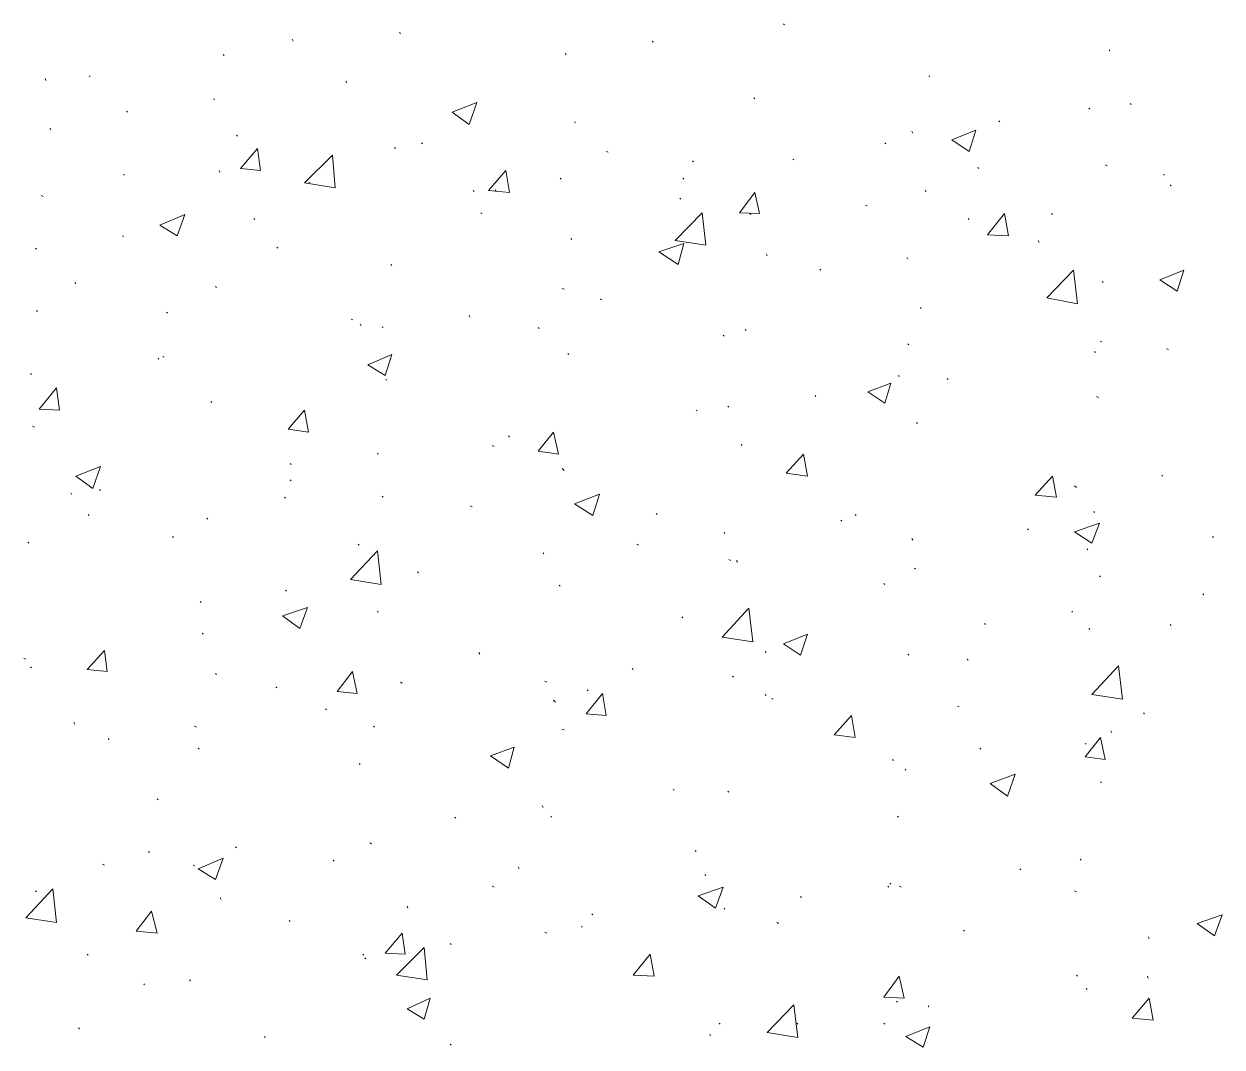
# Model space of a CAD drawing. Header units: millimetres. Extents: x 2928 to 3112, y 1220 to 1280.
# Drawn here: x 2953.128 to 2955.213, y 1245.7 to 1247.48 of the extents above; entities that cross this region are included whole.
import ezdxf

# ---------------------------------------------------------------- set-up
doc = ezdxf.new("R2010")
doc.units = ezdxf.units.MM

msp = doc.modelspace()

# ---------------------------------------------------------------- linework, layer by layer
at = {"color": 92, "linetype": 'Continuous', "lineweight": 13, "true_color": 0x00b800}
for points in [[(2954.4515, 1247.47871), (2954.44984, 1247.48038), (2954.44984, 1247.48038)], [(2953.59649, 1247.45038), (2953.59483, 1247.45371), (2953.59483, 1247.45371)], [(2953.78316, 1247.46371), (2953.7815, 1247.46538), (2953.7815, 1247.46538)], [(2954.22317, 1247.44871), (2954.2215, 1247.45038), (2954.2215, 1247.45038)], [(2955.01818, 1247.43371), (2955.01651, 1247.43538), (2955.01651, 1247.43538)], [(2953.47649, 1247.42538), (2953.47482, 1247.42704), (2953.47482, 1247.42704)], [(2954.0715, 1247.42704), (2954.06983, 1247.42871), (2954.06983, 1247.42871)], [(2953.24315, 1247.38871), (2953.24149, 1247.39038), (2953.24149, 1247.39038)], [(2954.70484, 1247.38871), (2954.70318, 1247.39038), (2954.70318, 1247.39038)], [(2953.16649, 1247.38204), (2953.16482, 1247.38538), (2953.16482, 1247.38538)], [(2953.68983, 1247.37871), (2953.68816, 1247.38038), (2953.68816, 1247.38038)], [(2953.45982, 1247.34871), (2953.45816, 1247.35037), (2953.45816, 1247.35037)], [(2954.39984, 1247.35037), (2954.39817, 1247.35204), (2954.39817, 1247.35204)], [(2953.30816, 1247.32704), (2953.30649, 1247.32871), (2953.30649, 1247.32871)], [(2953.87316, 1247.32704), (2953.9165, 1247.34371), (2953.9165, 1247.34371)], [(2953.90316, 1247.30537), (2953.9165, 1247.34371), (2953.9165, 1247.34371)], [(2954.98318, 1247.33204), (2954.98151, 1247.33371), (2954.98151, 1247.33371)], [(2955.05485, 1247.34037), (2955.05318, 1247.34204), (2955.05318, 1247.34204)], [(2953.87316, 1247.32704), (2953.90316, 1247.30537), (2953.90316, 1247.30537)], [(2954.08817, 1247.30871), (2954.0865, 1247.31037), (2954.0865, 1247.31037)], [(2954.82651, 1247.31037), (2954.82484, 1247.31204), (2954.82484, 1247.31204)], [(2953.17482, 1247.29704), (2953.17315, 1247.29871), (2953.17315, 1247.29871)], [(2953.49982, 1247.28537), (2953.49816, 1247.28704), (2953.49816, 1247.28704)], [(2954.67484, 1247.29037), (2954.67317, 1247.29371), (2954.67317, 1247.29371)], [(2954.74318, 1247.27871), (2954.78484, 1247.29537), (2954.78484, 1247.29537)], [(2954.77318, 1247.25871), (2954.78484, 1247.29537), (2954.78484, 1247.29537)], [(2953.77483, 1247.26371), (2953.77316, 1247.26537), (2953.77316, 1247.26537)], [(2953.8215, 1247.27204), (2953.81983, 1247.27371), (2953.81983, 1247.27371)], [(2954.62817, 1247.27204), (2954.62651, 1247.27371), (2954.62651, 1247.27371)], [(2954.74318, 1247.27871), (2954.77318, 1247.25871), (2954.77318, 1247.25871)], [(2953.50482, 1247.22871), (2953.53483, 1247.26371), (2953.53483, 1247.26371)], [(2953.53983, 1247.22537), (2953.53483, 1247.26371), (2953.53483, 1247.26371)], [(2953.61649, 1247.20371), (2953.66483, 1247.25204), (2953.66483, 1247.25204)], [(2953.66983, 1247.19537), (2953.66483, 1247.25204), (2953.66483, 1247.25204)], [(2954.14483, 1247.25704), (2954.1415, 1247.25871), (2954.1415, 1247.25871)], [(2954.46817, 1247.24371), (2954.46651, 1247.24537), (2954.46651, 1247.24537)], [(2953.46982, 1247.22204), (2953.46816, 1247.22537), (2953.46816, 1247.22537)], [(2953.50482, 1247.22871), (2953.53983, 1247.22537), (2953.53983, 1247.22537)], [(2953.9365, 1247.19037), (2953.9665, 1247.22537), (2953.9665, 1247.22537)], [(2953.97316, 1247.18704), (2953.9665, 1247.22537), (2953.9665, 1247.22537)], [(2954.29317, 1247.24037), (2954.2915, 1247.24204), (2954.2915, 1247.24204)], [(2954.78984, 1247.22871), (2954.78818, 1247.23037), (2954.78818, 1247.23037)], [(2955.01318, 1247.23371), (2955.00985, 1247.23537), (2955.00985, 1247.23537)], [(2953.30316, 1247.21704), (2953.30149, 1247.21871), (2953.30149, 1247.21871)], [(2953.61649, 1247.20371), (2953.66983, 1247.19537), (2953.66983, 1247.19537)], [(2953.62649, 1247.20371), (2953.62316, 1247.20537), (2953.62316, 1247.20537)], [(2954.06317, 1247.21037), (2954.0615, 1247.21204), (2954.0615, 1247.21204)], [(2954.2765, 1247.21037), (2954.27484, 1247.21204), (2954.27484, 1247.21204)], [(2955.11318, 1247.21704), (2955.11151, 1247.21871), (2955.11151, 1247.21871)], [(2953.16149, 1247.18037), (2953.15815, 1247.18204), (2953.15815, 1247.18204)], [(2953.9115, 1247.18871), (2953.90983, 1247.19037), (2953.90983, 1247.19037)], [(2953.9365, 1247.19037), (2953.97316, 1247.18704), (2953.97316, 1247.18704)], [(2953.94983, 1247.19037), (2953.94816, 1247.19204), (2953.94816, 1247.19204)], [(2954.37317, 1247.15204), (2954.39984, 1247.18704), (2954.39984, 1247.18704)], [(2954.40817, 1247.15037), (2954.39984, 1247.18704), (2954.39984, 1247.18704)], [(2954.69818, 1247.18871), (2954.69651, 1247.19037), (2954.69651, 1247.19037)], [(2955.12485, 1247.19871), (2955.12318, 1247.20037), (2955.12318, 1247.20037)], [(2954.2715, 1247.17537), (2954.26984, 1247.17704), (2954.26984, 1247.17704)], [(2954.59484, 1247.16371), (2954.59317, 1247.16537), (2954.59317, 1247.16537)], [(2953.36482, 1247.13037), (2953.40816, 1247.14871), (2953.40816, 1247.14871)], [(2953.39482, 1247.11204), (2953.40816, 1247.14871), (2953.40816, 1247.14871)], [(2953.52983, 1247.14037), (2953.52816, 1247.14204), (2953.52816, 1247.14204)], [(2953.92483, 1247.15037), (2953.92316, 1247.15204), (2953.92316, 1247.15204)], [(2954.2615, 1247.1037), (2954.30817, 1247.15204), (2954.30817, 1247.15204)], [(2954.31484, 1247.09537), (2954.30817, 1247.15204), (2954.30817, 1247.15204)], [(2954.37317, 1247.15204), (2954.40817, 1247.15037), (2954.40817, 1247.15037)], [(2954.39317, 1247.14871), (2954.3915, 1247.15037), (2954.3915, 1247.15037)], [(2954.77318, 1247.14037), (2954.77151, 1247.14204), (2954.77151, 1247.14204)], [(2954.80484, 1247.1137), (2954.83484, 1247.15037), (2954.83484, 1247.15037)], [(2954.84151, 1247.11204), (2954.83484, 1247.15037), (2954.83484, 1247.15037)], [(2954.91818, 1247.14871), (2954.91651, 1247.15037), (2954.91651, 1247.15037)], [(2953.36482, 1247.13037), (2953.39482, 1247.11204), (2953.39482, 1247.11204)], [(2953.30149, 1247.11037), (2953.29982, 1247.11204), (2953.29982, 1247.11204)], [(2954.0815, 1247.10537), (2954.07983, 1247.10704), (2954.07983, 1247.10704)], [(2954.23317, 1247.0837), (2954.2765, 1247.0987), (2954.2765, 1247.0987)], [(2954.2615, 1247.1037), (2954.31484, 1247.09537), (2954.31484, 1247.09537)], [(2954.2665, 1247.06204), (2954.2765, 1247.0987), (2954.2765, 1247.0987)], [(2954.80484, 1247.1137), (2954.84151, 1247.11204), (2954.84151, 1247.11204)], [(2954.89484, 1247.10037), (2954.89318, 1247.1037), (2954.89318, 1247.1037)], [(2953.14982, 1247.0887), (2953.14815, 1247.09037), (2953.14815, 1247.09037)], [(2953.56983, 1247.09037), (2953.56816, 1247.09204), (2953.56816, 1247.09204)], [(2954.23317, 1247.0837), (2954.2665, 1247.06204), (2954.2665, 1247.06204)], [(2954.4215, 1247.07704), (2954.41984, 1247.08037), (2954.41984, 1247.08037)], [(2953.76816, 1247.06037), (2953.7665, 1247.06204), (2953.7665, 1247.06204)], [(2954.66651, 1247.07204), (2954.66484, 1247.0737), (2954.66484, 1247.0737)], [(2954.51484, 1247.05204), (2954.51317, 1247.0537), (2954.51317, 1247.0537)], [(2954.90818, 1247.0037), (2954.95485, 1247.05204), (2954.95485, 1247.05204)], [(2954.96151, 1246.9937), (2954.95485, 1247.05204), (2954.95485, 1247.05204)], [(2955.10485, 1247.03537), (2955.14651, 1247.05204), (2955.14651, 1247.05204)], [(2955.13485, 1247.01537), (2955.14651, 1247.05204), (2955.14651, 1247.05204)], [(2953.21815, 1247.0287), (2953.21649, 1247.03037), (2953.21649, 1247.03037)], [(2953.46316, 1247.02204), (2953.46149, 1247.0237), (2953.46149, 1247.0237)], [(2954.06817, 1247.0187), (2954.06483, 1247.02037), (2954.06483, 1247.02037)], [(2955.00651, 1247.03037), (2955.00485, 1247.03204), (2955.00485, 1247.03204)], [(2955.10485, 1247.03537), (2955.13485, 1247.01537), (2955.13485, 1247.01537)], [(2954.13317, 1247.00037), (2954.1315, 1247.00204), (2954.1315, 1247.00204)], [(2954.90818, 1247.0037), (2954.96151, 1246.9937), (2954.96151, 1246.9937)], [(2953.15149, 1246.98037), (2953.14982, 1246.98204), (2953.14982, 1246.98204)], [(2953.37816, 1246.97704), (2953.37649, 1246.9787), (2953.37649, 1246.9787)], [(2953.90483, 1246.97037), (2953.90316, 1246.9737), (2953.90316, 1246.9737)], [(2954.68984, 1246.98537), (2954.68817, 1246.98704), (2954.68817, 1246.98704)], [(2953.69983, 1246.96537), (2953.69816, 1246.96704), (2953.69816, 1246.96704)], [(2953.71483, 1246.95537), (2953.71316, 1246.9587), (2953.71316, 1246.9587)], [(2953.75316, 1246.95204), (2953.75149, 1246.9537), (2953.75149, 1246.9537)], [(2954.02483, 1246.95037), (2954.02317, 1246.95204), (2954.02317, 1246.95204)], [(2954.3465, 1246.93704), (2954.34484, 1246.9387), (2954.34484, 1246.9387)], [(2954.38484, 1246.94704), (2954.38317, 1246.9487), (2954.38317, 1246.9487)], [(2954.66817, 1246.92204), (2954.66651, 1246.9237), (2954.66651, 1246.9237)], [(2954.99318, 1246.9087), (2954.99151, 1246.91037), (2954.99151, 1246.91037)], [(2955.00318, 1246.92704), (2955.00151, 1246.9287), (2955.00151, 1246.9287)], [(2955.11985, 1246.9137), (2955.11651, 1246.91537), (2955.11651, 1246.91537)], [(2953.36316, 1246.89704), (2953.36149, 1246.8987), (2953.36149, 1246.8987)], [(2953.37149, 1246.90037), (2953.36982, 1246.90204), (2953.36982, 1246.90204)], [(2953.72649, 1246.88703), (2953.76816, 1246.90537), (2953.76816, 1246.90537)], [(2953.75649, 1246.8687), (2953.76816, 1246.90537), (2953.76816, 1246.90537)], [(2954.0765, 1246.90537), (2954.07483, 1246.90704), (2954.07483, 1246.90704)], [(2953.14149, 1246.87037), (2953.13982, 1246.87203), (2953.13982, 1246.87203)], [(2953.72649, 1246.88703), (2953.75649, 1246.8687), (2953.75649, 1246.8687)], [(2954.65151, 1246.86703), (2954.64984, 1246.8687), (2954.64984, 1246.8687)], [(2953.75983, 1246.86037), (2953.75816, 1246.86203), (2953.75816, 1246.86203)], [(2954.59651, 1246.84037), (2954.63651, 1246.85537), (2954.63651, 1246.85537)], [(2954.62651, 1246.82037), (2954.63651, 1246.85537), (2954.63651, 1246.85537)], [(2954.73651, 1246.86203), (2954.73484, 1246.8637), (2954.73484, 1246.8637)], [(2953.15482, 1246.81037), (2953.18482, 1246.84703), (2953.18482, 1246.84703)], [(2953.18982, 1246.8087), (2953.18482, 1246.84703), (2953.18482, 1246.84703)], [(2954.50651, 1246.83203), (2954.50484, 1246.8337), (2954.50484, 1246.8337)], [(2954.59651, 1246.84037), (2954.62651, 1246.82037), (2954.62651, 1246.82037)], [(2954.99818, 1246.83037), (2954.99485, 1246.83203), (2954.99485, 1246.83203)], [(2953.15482, 1246.81037), (2953.18982, 1246.8087), (2953.18982, 1246.8087)], [(2953.45482, 1246.82203), (2953.45316, 1246.8237), (2953.45316, 1246.8237)], [(2953.58816, 1246.77537), (2953.61649, 1246.8087), (2953.61649, 1246.8087)], [(2953.62316, 1246.77037), (2953.61649, 1246.8087), (2953.61649, 1246.8087)], [(2954.29984, 1246.80703), (2954.29817, 1246.8087), (2954.29817, 1246.8087)], [(2954.35484, 1246.8137), (2954.35317, 1246.81537), (2954.35317, 1246.81537)], [(2954.68317, 1246.78537), (2954.68151, 1246.78703), (2954.68151, 1246.78703)], [(2953.14649, 1246.7787), (2953.14315, 1246.78037), (2953.14315, 1246.78037)], [(2953.58816, 1246.77537), (2953.62316, 1246.77037), (2953.62316, 1246.77037)], [(2954.02317, 1246.73703), (2954.04983, 1246.77037), (2954.04983, 1246.77037)], [(2954.05817, 1246.73203), (2954.04983, 1246.77037), (2954.04983, 1246.77037)], [(2953.9465, 1246.74537), (2953.94316, 1246.74703), (2953.94316, 1246.74703)], [(2953.97316, 1246.76203), (2953.9715, 1246.7637), (2953.9715, 1246.7637)], [(2954.37817, 1246.74703), (2954.3765, 1246.7487), (2954.3765, 1246.7487)], [(2953.74483, 1246.73203), (2953.74316, 1246.7337), (2953.74316, 1246.7337)], [(2954.02317, 1246.73703), (2954.05817, 1246.73203), (2954.05817, 1246.73203)], [(2954.45484, 1246.6987), (2954.48484, 1246.73203), (2954.48484, 1246.73203)], [(2954.49151, 1246.6937), (2954.48484, 1246.73203), (2954.48484, 1246.73203)], [(2953.21815, 1246.6937), (2953.26149, 1246.71037), (2953.26149, 1246.71037)], [(2953.24815, 1246.67203), (2953.26149, 1246.71037), (2953.26149, 1246.71037)], [(2953.59316, 1246.7137), (2953.59149, 1246.71537), (2953.59149, 1246.71537)], [(2954.06817, 1246.7037), (2954.06483, 1246.70703), (2954.06483, 1246.70703)], [(2953.21815, 1246.6937), (2953.24815, 1246.67203), (2953.24815, 1246.67203)], [(2953.59316, 1246.68537), (2953.59149, 1246.68703), (2953.59149, 1246.68703)], [(2954.45484, 1246.6987), (2954.49151, 1246.6937), (2954.49151, 1246.6937)], [(2954.88818, 1246.66036), (2954.91818, 1246.6937), (2954.91818, 1246.6937)], [(2954.92484, 1246.65703), (2954.91818, 1246.6937), (2954.91818, 1246.6937)], [(2955.10985, 1246.6937), (2955.10818, 1246.69537), (2955.10818, 1246.69537)], [(2953.21149, 1246.66203), (2953.20982, 1246.6637), (2953.20982, 1246.6637)], [(2953.26149, 1246.6687), (2953.25982, 1246.67037), (2953.25982, 1246.67037)], [(2954.0865, 1246.64536), (2954.12983, 1246.66203), (2954.12983, 1246.66203)], [(2954.11817, 1246.62536), (2954.12983, 1246.66203), (2954.12983, 1246.66203)], [(2954.88818, 1246.66036), (2954.92484, 1246.65703), (2954.92484, 1246.65703)], [(2954.95985, 1246.6737), (2954.95651, 1246.67703), (2954.95651, 1246.67703)], [(2953.58316, 1246.65536), (2953.58149, 1246.65703), (2953.58149, 1246.65703)], [(2953.75316, 1246.65703), (2953.75149, 1246.6587), (2953.75149, 1246.6587)], [(2953.90816, 1246.64036), (2953.90483, 1246.64203), (2953.90483, 1246.64203)], [(2954.0865, 1246.64536), (2954.11817, 1246.62536), (2954.11817, 1246.62536)], [(2953.24149, 1246.62536), (2953.23982, 1246.62703), (2953.23982, 1246.62703)], [(2953.44816, 1246.6187), (2953.44649, 1246.62036), (2953.44649, 1246.62036)], [(2954.22984, 1246.62703), (2954.22817, 1246.6287), (2954.22817, 1246.6287)], [(2954.57651, 1246.62536), (2954.57484, 1246.62703), (2954.57484, 1246.62703)], [(2954.99151, 1246.63036), (2954.98985, 1246.63203), (2954.98985, 1246.63203)], [(2954.55151, 1246.61536), (2954.54984, 1246.61703), (2954.54984, 1246.61703)], [(2954.87651, 1246.60036), (2954.87484, 1246.60203), (2954.87484, 1246.60203)], [(2954.95651, 1246.59703), (2954.99985, 1246.61203), (2954.99985, 1246.61203)], [(2954.98651, 1246.57703), (2954.99985, 1246.61203), (2954.99985, 1246.61203)], [(2953.13649, 1246.57703), (2953.13482, 1246.5787), (2953.13482, 1246.5787)], [(2953.38816, 1246.58703), (2953.38649, 1246.5887), (2953.38649, 1246.5887)], [(2954.34817, 1246.5937), (2954.3465, 1246.59536), (2954.3465, 1246.59536)], [(2954.67484, 1246.58203), (2954.67317, 1246.58536), (2954.67317, 1246.58536)], [(2954.95651, 1246.59703), (2954.98651, 1246.57703), (2954.98651, 1246.57703)], [(2955.19818, 1246.58703), (2955.19652, 1246.5887), (2955.19652, 1246.5887)], [(2953.69649, 1246.5137), (2953.74316, 1246.5637), (2953.74316, 1246.5637)], [(2953.71149, 1246.5737), (2953.70983, 1246.57536), (2953.70983, 1246.57536)], [(2953.74983, 1246.50536), (2953.74316, 1246.5637), (2953.74316, 1246.5637)], [(2954.03317, 1246.5587), (2954.0315, 1246.56036), (2954.0315, 1246.56036)], [(2954.19817, 1246.5737), (2954.19483, 1246.57536), (2954.19483, 1246.57536)], [(2954.97985, 1246.56536), (2954.97818, 1246.56703), (2954.97818, 1246.56703)], [(2954.35817, 1246.54703), (2954.35484, 1246.5487), (2954.35484, 1246.5487)], [(2954.36984, 1246.5437), (2954.36817, 1246.54703), (2954.36817, 1246.54703)], [(2953.81483, 1246.52536), (2953.81316, 1246.52703), (2953.81316, 1246.52703)], [(2954.67984, 1246.53203), (2954.67817, 1246.5337), (2954.67817, 1246.5337)], [(2955.00151, 1246.5187), (2954.99985, 1246.52036), (2954.99985, 1246.52036)], [(2953.58483, 1246.4937), (2953.58316, 1246.49536), (2953.58316, 1246.49536)], [(2953.69649, 1246.5137), (2953.74983, 1246.50536), (2953.74983, 1246.50536)], [(2954.0615, 1246.50203), (2954.05983, 1246.5037), (2954.05983, 1246.5037)], [(2954.62651, 1246.50536), (2954.62484, 1246.50703), (2954.62484, 1246.50703)], [(2953.43649, 1246.4737), (2953.43482, 1246.47536), (2953.43482, 1246.47536)], [(2955.18152, 1246.48703), (2955.17985, 1246.4887), (2955.17985, 1246.4887)], [(2953.57816, 1246.45036), (2953.62149, 1246.46536), (2953.62149, 1246.46536)], [(2953.60816, 1246.42869), (2953.62149, 1246.46536), (2953.62149, 1246.46536)], [(2953.74483, 1246.45703), (2953.74316, 1246.4587), (2953.74316, 1246.4587)], [(2954.34317, 1246.41369), (2954.38984, 1246.4637), (2954.38984, 1246.4637)], [(2954.3965, 1246.40536), (2954.38984, 1246.4637), (2954.38984, 1246.4637)], [(2954.95318, 1246.45703), (2954.95151, 1246.4587), (2954.95151, 1246.4587)], [(2953.57816, 1246.45036), (2953.60816, 1246.42869), (2953.60816, 1246.42869)], [(2954.27484, 1246.44703), (2954.27317, 1246.4487), (2954.27317, 1246.4487)], [(2954.80151, 1246.43536), (2954.79984, 1246.43703), (2954.79984, 1246.43703)], [(2955.12485, 1246.4337), (2955.12318, 1246.43536), (2955.12318, 1246.43536)], [(2953.43982, 1246.41869), (2953.43816, 1246.42036), (2953.43816, 1246.42036)], [(2954.34317, 1246.41369), (2954.3965, 1246.40536), (2954.3965, 1246.40536)], [(2954.44984, 1246.40203), (2954.49151, 1246.41869), (2954.49151, 1246.41869)], [(2954.47984, 1246.38203), (2954.49151, 1246.41869), (2954.49151, 1246.41869)], [(2954.98318, 1246.42703), (2954.98151, 1246.42869), (2954.98151, 1246.42869)], [(2953.23815, 1246.35703), (2953.26815, 1246.39036), (2953.26815, 1246.39036)], [(2953.27315, 1246.35369), (2953.26815, 1246.39036), (2953.26815, 1246.39036)], [(2954.44984, 1246.40203), (2954.47984, 1246.38203), (2954.47984, 1246.38203)], [(2953.13149, 1246.37536), (2953.12815, 1246.37703), (2953.12815, 1246.37703)], [(2953.9215, 1246.38369), (2953.91983, 1246.38703), (2953.91983, 1246.38703)], [(2954.41984, 1246.38703), (2954.41817, 1246.38869), (2954.41817, 1246.38869)], [(2954.66817, 1246.38203), (2954.66651, 1246.38369), (2954.66651, 1246.38369)], [(2954.77151, 1246.37369), (2954.76984, 1246.37536), (2954.76984, 1246.37536)], [(2953.14149, 1246.36036), (2953.13982, 1246.36203), (2953.13982, 1246.36203)], [(2953.23815, 1246.35703), (2953.27315, 1246.35369), (2953.27315, 1246.35369)], [(2953.46316, 1246.34869), (2953.46149, 1246.35036), (2953.46149, 1246.35036)], [(2953.67316, 1246.31869), (2953.69983, 1246.35369), (2953.69983, 1246.35369)], [(2953.70816, 1246.31536), (2953.69983, 1246.35369), (2953.69983, 1246.35369)], [(2954.18817, 1246.35703), (2954.1865, 1246.35869), (2954.1865, 1246.35869)], [(2954.98651, 1246.31369), (2955.03318, 1246.36369), (2955.03318, 1246.36369)], [(2955.03985, 1246.30536), (2955.03318, 1246.36369), (2955.03318, 1246.36369)], [(2953.56816, 1246.32536), (2953.56649, 1246.32703), (2953.56649, 1246.32703)], [(2953.7865, 1246.33369), (2953.78316, 1246.33536), (2953.78316, 1246.33536)], [(2954.03817, 1246.33536), (2954.03483, 1246.33703), (2954.03483, 1246.33703)], [(2954.36317, 1246.34369), (2954.3615, 1246.34536), (2954.3615, 1246.34536)], [(2953.67316, 1246.31869), (2953.70816, 1246.31536), (2953.70816, 1246.31536)], [(2954.1065, 1246.28036), (2954.13483, 1246.31536), (2954.13483, 1246.31536)], [(2954.10983, 1246.32036), (2954.10817, 1246.32203), (2954.10817, 1246.32203)], [(2954.1415, 1246.27703), (2954.13483, 1246.31536), (2954.13483, 1246.31536)], [(2954.41984, 1246.31203), (2954.41817, 1246.31369), (2954.41817, 1246.31369)], [(2954.4315, 1246.30536), (2954.42984, 1246.30703), (2954.42984, 1246.30703)], [(2954.98651, 1246.31369), (2955.03985, 1246.30536), (2955.03985, 1246.30536)], [(2953.65483, 1246.28703), (2953.65316, 1246.28869), (2953.65316, 1246.28869)], [(2954.05317, 1246.30036), (2954.04983, 1246.30369), (2954.04983, 1246.30369)], [(2954.75484, 1246.29203), (2954.75318, 1246.29369), (2954.75318, 1246.29369)], [(2953.21649, 1246.26203), (2953.21482, 1246.26536), (2953.21482, 1246.26536)], [(2954.1065, 1246.28036), (2954.1415, 1246.27703), (2954.1415, 1246.27703)], [(2954.53817, 1246.24369), (2954.56817, 1246.27703), (2954.56817, 1246.27703)], [(2954.57484, 1246.23869), (2954.56817, 1246.27703), (2954.56817, 1246.27703)], [(2955.07818, 1246.28036), (2955.07651, 1246.28203), (2955.07651, 1246.28203)], [(2953.42816, 1246.25703), (2953.42482, 1246.25869), (2953.42482, 1246.25869)], [(2953.73816, 1246.25703), (2953.73649, 1246.25869), (2953.73649, 1246.25869)], [(2954.06817, 1246.25203), (2954.06483, 1246.25369), (2954.06483, 1246.25369)], [(2954.53817, 1246.24369), (2954.57484, 1246.23869), (2954.57484, 1246.23869)], [(2955.02151, 1246.24703), (2955.01985, 1246.25036), (2955.01985, 1246.25036)], [(2953.27649, 1246.23536), (2953.27482, 1246.23703), (2953.27482, 1246.23703)], [(2954.97485, 1246.20536), (2955.00151, 1246.23869), (2955.00151, 1246.23869)], [(2954.97651, 1246.22703), (2954.97485, 1246.22869), (2954.97485, 1246.22869)], [(2955.00985, 1246.20036), (2955.00151, 1246.23869), (2955.00151, 1246.23869)], [(2953.43316, 1246.21869), (2953.43149, 1246.22036), (2953.43149, 1246.22036)], [(2953.93983, 1246.20703), (2953.9815, 1246.22203), (2953.9815, 1246.22203)], [(2953.93983, 1246.20703), (2953.9715, 1246.18536), (2953.9715, 1246.18536)], [(2953.9715, 1246.18536), (2953.9815, 1246.22203), (2953.9815, 1246.22203)], [(2954.79318, 1246.21869), (2954.79151, 1246.22036), (2954.79151, 1246.22036)], [(2954.97485, 1246.20536), (2955.00985, 1246.20036), (2955.00985, 1246.20036)], [(2953.71316, 1246.19202), (2953.71149, 1246.19369), (2953.71149, 1246.19369)], [(2954.64151, 1246.19869), (2954.63984, 1246.20036), (2954.63984, 1246.20036)], [(2954.66317, 1246.18202), (2954.66151, 1246.18369), (2954.66151, 1246.18369)], [(2954.80984, 1246.15869), (2954.85318, 1246.17536), (2954.85318, 1246.17536)], [(2954.83984, 1246.13702), (2954.85318, 1246.17536), (2954.85318, 1246.17536)], [(2955.00318, 1246.16036), (2955.00151, 1246.16202), (2955.00151, 1246.16202)], [(2954.25984, 1246.14702), (2954.25817, 1246.14869), (2954.25817, 1246.14869)], [(2954.35484, 1246.14369), (2954.35317, 1246.14536), (2954.35317, 1246.14536)], [(2954.80984, 1246.15869), (2954.83984, 1246.13702), (2954.83984, 1246.13702)], [(2953.36149, 1246.13036), (2953.35982, 1246.13202), (2953.35982, 1246.13202)], [(2954.0315, 1246.11702), (2954.02983, 1246.12036), (2954.02983, 1246.12036)], [(2953.87983, 1246.09869), (2953.87816, 1246.10036), (2953.87816, 1246.10036)], [(2954.0465, 1246.10036), (2954.04483, 1246.10202), (2954.04483, 1246.10202)], [(2954.64984, 1246.10036), (2954.64817, 1246.10202), (2954.64817, 1246.10202)], [(2953.34649, 1246.03869), (2953.34482, 1246.04036), (2953.34482, 1246.04036)], [(2953.49816, 1246.04702), (2953.49649, 1246.04869), (2953.49649, 1246.04869)], [(2953.73316, 1246.05369), (2953.72983, 1246.05536), (2953.72983, 1246.05536)], [(2954.29817, 1246.04036), (2954.2965, 1246.04202), (2954.2965, 1246.04202)], [(2953.26815, 1246.01702), (2953.26482, 1246.01869), (2953.26482, 1246.01869)], [(2953.42482, 1246.01536), (2953.42316, 1246.01702), (2953.42316, 1246.01702)], [(2953.43149, 1246.01036), (2953.47482, 1246.02869), (2953.47482, 1246.02869)], [(2953.46149, 1245.99202), (2953.47482, 1246.02869), (2953.47482, 1246.02869)], [(2953.66816, 1246.02369), (2953.66649, 1246.02536), (2953.66649, 1246.02536)], [(2954.96818, 1246.02536), (2954.96651, 1246.02702), (2954.96651, 1246.02702)], [(2953.43149, 1246.01036), (2953.46149, 1245.99202), (2953.46149, 1245.99202)], [(2953.98983, 1246.01036), (2953.98816, 1246.01369), (2953.98816, 1246.01369)], [(2954.31484, 1245.99869), (2954.31317, 1246.00036), (2954.31317, 1246.00036)], [(2954.86318, 1246.00869), (2954.86151, 1246.01036), (2954.86151, 1246.01036)], [(2953.13149, 1245.92535), (2953.17815, 1245.97536), (2953.17815, 1245.97536)], [(2953.18482, 1245.91702), (2953.17815, 1245.97536), (2953.17815, 1245.97536)], [(2953.9465, 1245.97869), (2953.94316, 1245.98036), (2953.94316, 1245.98036)], [(2954.3015, 1245.96369), (2954.34484, 1245.97869), (2954.34484, 1245.97869)], [(2954.3315, 1245.94202), (2954.34484, 1245.97869), (2954.34484, 1245.97869)], [(2954.63317, 1245.97869), (2954.63151, 1245.98036), (2954.63151, 1245.98036)], [(2954.63651, 1245.98369), (2954.63484, 1245.98536), (2954.63484, 1245.98536)], [(2954.65484, 1245.97869), (2954.65151, 1245.98036), (2954.65151, 1245.98036)], [(2953.14982, 1245.97036), (2953.14815, 1245.97202), (2953.14815, 1245.97202)], [(2953.47149, 1245.95702), (2953.46982, 1245.96035), (2953.46982, 1245.96035)], [(2954.3015, 1245.96369), (2954.3315, 1245.94202), (2954.3315, 1245.94202)], [(2954.48151, 1245.96035), (2954.47984, 1245.96202), (2954.47984, 1245.96202)], [(2954.95985, 1245.97036), (2954.95651, 1245.97202), (2954.95651, 1245.97202)], [(2953.32316, 1245.90202), (2953.34982, 1245.93702), (2953.34982, 1245.93702)], [(2953.35982, 1245.89869), (2953.34982, 1245.93702), (2953.34982, 1245.93702)], [(2953.7965, 1245.94202), (2953.79483, 1245.94535), (2953.79483, 1245.94535)], [(2954.11817, 1245.93035), (2954.1165, 1245.93202), (2954.1165, 1245.93202)], [(2954.34817, 1245.94035), (2954.3465, 1245.94202), (2954.3465, 1245.94202)], [(2953.13149, 1245.92535), (2953.18482, 1245.91702), (2953.18482, 1245.91702)], [(2953.59149, 1245.91869), (2953.58983, 1245.92035), (2953.58983, 1245.92035)], [(2954.09983, 1245.90869), (2954.09817, 1245.91035), (2954.09817, 1245.91035)], [(2954.4415, 1245.91535), (2954.43817, 1245.91702), (2954.43817, 1245.91702)], [(2955.16985, 1245.91535), (2955.21318, 1245.93035), (2955.21318, 1245.93035)], [(2955.16985, 1245.91535), (2955.19985, 1245.89369), (2955.19985, 1245.89369)], [(2955.19985, 1245.89369), (2955.21318, 1245.93035), (2955.21318, 1245.93035)], [(2953.32316, 1245.90202), (2953.35982, 1245.89869), (2953.35982, 1245.89869)], [(2953.75649, 1245.86369), (2953.7865, 1245.89869), (2953.7865, 1245.89869)], [(2953.7915, 1245.86202), (2953.7865, 1245.89869), (2953.7865, 1245.89869)], [(2954.03817, 1245.89869), (2954.03483, 1245.90035), (2954.03483, 1245.90035)], [(2954.76484, 1245.90202), (2954.76318, 1245.90369), (2954.76318, 1245.90369)], [(2955.08651, 1245.88869), (2955.08485, 1245.89202), (2955.08485, 1245.89202)], [(2953.7765, 1245.82535), (2953.82483, 1245.87369), (2953.82483, 1245.87369)], [(2953.82983, 1245.81702), (2953.82483, 1245.87369), (2953.82483, 1245.87369)], [(2953.8715, 1245.87869), (2953.86983, 1245.88035), (2953.86983, 1245.88035)], [(2953.23982, 1245.86035), (2953.23815, 1245.86202), (2953.23815, 1245.86202)], [(2953.71983, 1245.86035), (2953.71816, 1245.86202), (2953.71816, 1245.86202)], [(2953.72316, 1245.85369), (2953.72149, 1245.85535), (2953.72149, 1245.85535)], [(2953.75649, 1245.86369), (2953.7915, 1245.86202), (2953.7915, 1245.86202)], [(2954.18817, 1245.82535), (2954.21817, 1245.86202), (2954.21817, 1245.86202)], [(2954.22483, 1245.82369), (2954.21817, 1245.86202), (2954.21817, 1245.86202)], [(2953.33816, 1245.80869), (2953.33649, 1245.81035), (2953.33649, 1245.81035)], [(2953.41816, 1245.81535), (2953.41649, 1245.81702), (2953.41649, 1245.81702)], [(2953.7765, 1245.82535), (2953.82983, 1245.81702), (2953.82983, 1245.81702)], [(2954.18817, 1245.82535), (2954.22483, 1245.82369), (2954.22483, 1245.82369)], [(2954.62484, 1245.78702), (2954.65151, 1245.82369), (2954.65151, 1245.82369)], [(2954.65984, 1245.78535), (2954.65151, 1245.82369), (2954.65151, 1245.82369)], [(2954.96151, 1245.82369), (2954.95985, 1245.82535), (2954.95985, 1245.82535)], [(2955.08485, 1245.82035), (2955.08318, 1245.82369), (2955.08318, 1245.82369)], [(2953.79483, 1245.76702), (2953.83483, 1245.78535), (2953.83483, 1245.78535)], [(2953.82483, 1245.74869), (2953.83483, 1245.78535), (2953.83483, 1245.78535)], [(2954.62484, 1245.78702), (2954.65984, 1245.78535), (2954.65984, 1245.78535)], [(2954.97818, 1245.80035), (2954.97651, 1245.80202), (2954.97651, 1245.80202)], [(2955.05651, 1245.75035), (2955.08651, 1245.78535), (2955.08651, 1245.78535)], [(2955.09318, 1245.74702), (2955.08651, 1245.78535), (2955.08651, 1245.78535)], [(2953.79483, 1245.76702), (2953.82483, 1245.74869), (2953.82483, 1245.74869)], [(2954.4215, 1245.72535), (2954.46817, 1245.77369), (2954.46817, 1245.77369)], [(2954.47484, 1245.71702), (2954.46817, 1245.77369), (2954.46817, 1245.77369)], [(2954.64817, 1245.77869), (2954.64651, 1245.78035), (2954.64651, 1245.78035)], [(2954.70318, 1245.77035), (2954.70151, 1245.77202), (2954.70151, 1245.77202)], [(2955.05651, 1245.75035), (2955.09318, 1245.74702), (2955.09318, 1245.74702)], [(2953.22482, 1245.73202), (2953.22315, 1245.73369), (2953.22315, 1245.73369)], [(2954.32317, 1245.72035), (2954.3215, 1245.72202), (2954.3215, 1245.72202)], [(2954.33984, 1245.74035), (2954.33817, 1245.74202), (2954.33817, 1245.74202)], [(2954.4215, 1245.72535), (2954.47484, 1245.71702), (2954.47484, 1245.71702)], [(2954.47484, 1245.74035), (2954.47317, 1245.74202), (2954.47317, 1245.74202)], [(2954.62651, 1245.74035), (2954.62484, 1245.74202), (2954.62484, 1245.74202)], [(2954.66317, 1245.71868), (2954.70484, 1245.73535), (2954.70484, 1245.73535)], [(2954.69317, 1245.70035), (2954.70484, 1245.73535), (2954.70484, 1245.73535)], [(2953.54816, 1245.71702), (2953.54649, 1245.71868), (2953.54649, 1245.71868)], [(2953.8715, 1245.70368), (2953.86983, 1245.70535), (2953.86983, 1245.70535)], [(2954.66317, 1245.71868), (2954.69317, 1245.70035), (2954.69317, 1245.70035)]]:
    msp.add_lwpolyline(points, dxfattribs=at)

doc.saveas('drawing.dxf')
